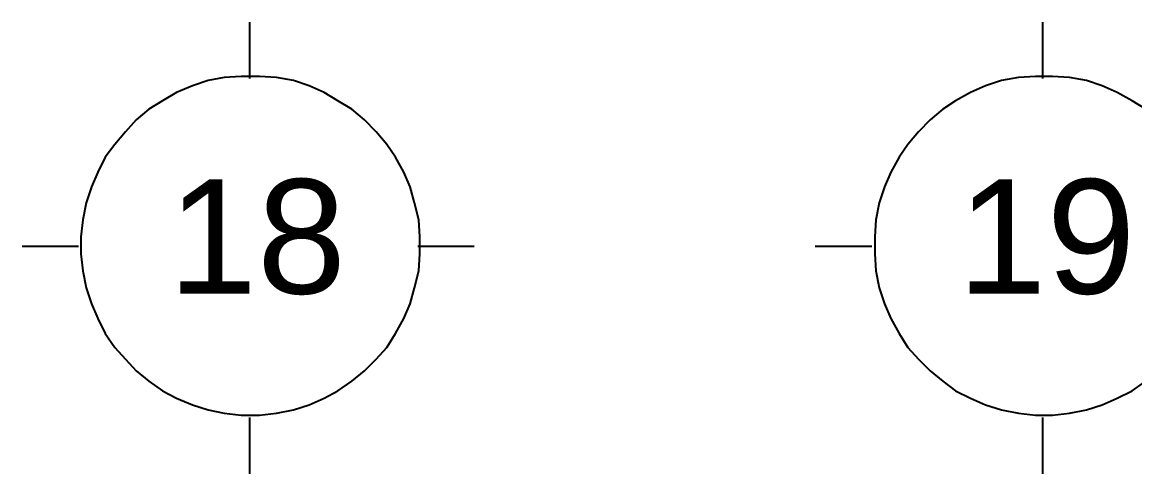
# Model space of a CAD drawing. Header units: millimetres. Extents: x 5 to 415, y 48 to 251.
# Drawn here: x 245.78 to 264.24, y 48.44 to 55.93 of the extents above; entities that cross this region are included whole.
import ezdxf

# ---------------------------------------------------------------- set-up
doc = ezdxf.new("R2010")
doc.units = ezdxf.units.MM
doc.layers.add('P', color=7, linetype='Continuous')
doc.layers.add('T', color=7, linetype='Continuous')

msp = doc.modelspace()

# ---------------------------------------------------------------- linework, layer by layer
at = {"layer": 'P'}
for points in [[(249.555, 54.998), (249.555, 55.933)], [(262.714, 54.998), (262.714, 55.933)], [(249.132, 55.016), (248.867, 54.963)], [(249.414, 55.033), (249.132, 55.016)], [(249.573, 55.033), (249.414, 55.033)], [(249.714, 55.033), (249.573, 55.033)], [(249.996, 55.016), (249.714, 55.033)], [(250.278, 54.963), (249.996, 55.016)], [(262.308, 55.016), (262.026, 54.963)], [(262.59, 55.033), (262.308, 55.016)], [(262.731, 55.033), (262.59, 55.033)], [(262.872, 55.033), (262.731, 55.033)], [(263.155, 55.016), (262.872, 55.033)], [(263.437, 54.963), (263.155, 55.016)], [(248.603, 54.875), (248.338, 54.769)], [(248.867, 54.963), (248.603, 54.875)], [(250.543, 54.875), (250.278, 54.963)], [(250.79, 54.769), (250.543, 54.875)], [(261.761, 54.875), (261.514, 54.769)], [(262.026, 54.963), (261.761, 54.875)], [(263.701, 54.875), (263.437, 54.963)], [(263.948, 54.769), (263.701, 54.875)], [(248.338, 54.769), (248.109, 54.628)], [(251.019, 54.628), (250.79, 54.769)], [(261.514, 54.769), (261.267, 54.628)], [(264.195, 54.628), (263.948, 54.769)], [(247.879, 54.487), (247.668, 54.31)], [(248.109, 54.628), (247.879, 54.487)], [(251.248, 54.487), (251.019, 54.628)], [(251.46, 54.31), (251.248, 54.487)], [(261.056, 54.487), (260.844, 54.31)], [(261.267, 54.628), (261.056, 54.487)], [(264.425, 54.487), (264.195, 54.628)], [(247.668, 54.31), (247.491, 54.116)], [(251.654, 54.116), (251.46, 54.31)], [(260.844, 54.31), (260.65, 54.116)], [(247.491, 54.116), (247.315, 53.904)], [(251.83, 53.904), (251.654, 54.116)], [(260.65, 54.116), (260.473, 53.904)], [(247.315, 53.904), (247.156, 53.693)], [(251.972, 53.693), (251.83, 53.904)], [(260.473, 53.904), (260.332, 53.693)], [(247.156, 53.693), (247.033, 53.446)], [(252.113, 53.446), (251.972, 53.693)], [(260.332, 53.693), (260.191, 53.446)], [(247.033, 53.446), (246.927, 53.199)], [(252.218, 53.199), (252.113, 53.446)], [(260.191, 53.446), (260.085, 53.199)], [(246.927, 53.199), (246.839, 52.934)], [(252.289, 52.934), (252.218, 53.199)], [(260.085, 53.199), (259.997, 52.934)], [(246.839, 52.934), (246.786, 52.652)], [(252.36, 52.652), (252.289, 52.934)], [(259.997, 52.934), (259.944, 52.652)], [(246.786, 52.652), (246.75, 52.37)], [(252.377, 52.37), (252.36, 52.652)], [(259.944, 52.652), (259.927, 52.37)], [(246.75, 52.37), (246.75, 52.229)], [(252.377, 52.229), (252.377, 52.37)], [(259.927, 52.37), (259.927, 52.229)], [(246.715, 52.211), (245.78, 52.211)], [(246.75, 52.229), (246.75, 52.088)], [(246.75, 52.088), (246.786, 51.805)], [(253.277, 52.211), (252.342, 52.211)], [(252.36, 51.805), (252.377, 52.088)], [(252.377, 52.088), (252.377, 52.229)], [(259.874, 52.211), (258.939, 52.211)], [(259.927, 52.229), (259.927, 52.088)], [(259.927, 52.088), (259.944, 51.805)], [(246.786, 51.805), (246.839, 51.523)], [(252.289, 51.523), (252.36, 51.805)], [(259.944, 51.805), (259.997, 51.523)], [(246.839, 51.523), (246.927, 51.259)], [(252.218, 51.259), (252.289, 51.523)], [(259.997, 51.523), (260.085, 51.259)], [(246.927, 51.259), (247.033, 51.012)], [(252.113, 51.012), (252.218, 51.259)], [(260.085, 51.259), (260.191, 51.012)], [(247.033, 51.012), (247.156, 50.765)], [(251.972, 50.765), (252.113, 51.012)], [(260.191, 51.012), (260.332, 50.765)], [(247.156, 50.765), (247.315, 50.535)], [(251.83, 50.535), (251.972, 50.765)], [(260.332, 50.765), (260.473, 50.535)], [(247.315, 50.535), (247.491, 50.341)], [(251.654, 50.341), (251.83, 50.535)], [(260.473, 50.535), (260.65, 50.341)], [(247.491, 50.341), (247.668, 50.147)], [(251.46, 50.147), (251.654, 50.341)], [(260.65, 50.341), (260.844, 50.147)], [(247.668, 50.147), (247.879, 49.971)], [(251.248, 49.971), (251.46, 50.147)], [(260.844, 50.147), (261.056, 49.971)], [(247.879, 49.971), (248.109, 49.812)], [(251.019, 49.812), (251.248, 49.971)], [(261.056, 49.971), (261.267, 49.812)], [(264.195, 49.812), (264.425, 49.971)], [(248.109, 49.812), (248.338, 49.689)], [(248.338, 49.689), (248.603, 49.583)], [(250.543, 49.583), (250.79, 49.689)], [(250.79, 49.689), (251.019, 49.812)], [(261.267, 49.812), (261.514, 49.689)], [(261.514, 49.689), (261.761, 49.583)], [(263.701, 49.583), (263.948, 49.689)], [(263.948, 49.689), (264.195, 49.812)], [(248.603, 49.583), (248.867, 49.495)], [(248.867, 49.495), (249.132, 49.442)], [(249.996, 49.442), (250.278, 49.495)], [(250.278, 49.495), (250.543, 49.583)], [(261.761, 49.583), (262.026, 49.495)], [(262.026, 49.495), (262.308, 49.442)], [(263.155, 49.442), (263.437, 49.495)], [(263.437, 49.495), (263.701, 49.583)], [(249.132, 49.442), (249.414, 49.407)], [(249.414, 49.407), (249.573, 49.407)], [(249.555, 48.436), (249.555, 49.371)], [(249.573, 49.407), (249.714, 49.407)], [(249.714, 49.407), (249.996, 49.442)], [(262.308, 49.442), (262.59, 49.407)], [(262.59, 49.407), (262.731, 49.407)], [(262.714, 48.436), (262.714, 49.371)], [(262.731, 49.407), (262.872, 49.407)], [(262.872, 49.407), (263.155, 49.442)]]:
    msp.add_lwpolyline(points, dxfattribs=at)

# ---------------------------------------------------------------- texts
at = {"layer": 'T', "char_height": 1.9, "attachment_point": 7}
for s, insert in [('{\\fArial|b0|i0|c0|p18;18}', (248.2, 51.4)), ('{\\fArial|b0|i0|c0|p18;19}', (261.3, 51.4))]:
    msp.add_mtext(s, dxfattribs=dict(at, insert=insert))

doc.saveas('drawing.dxf')
